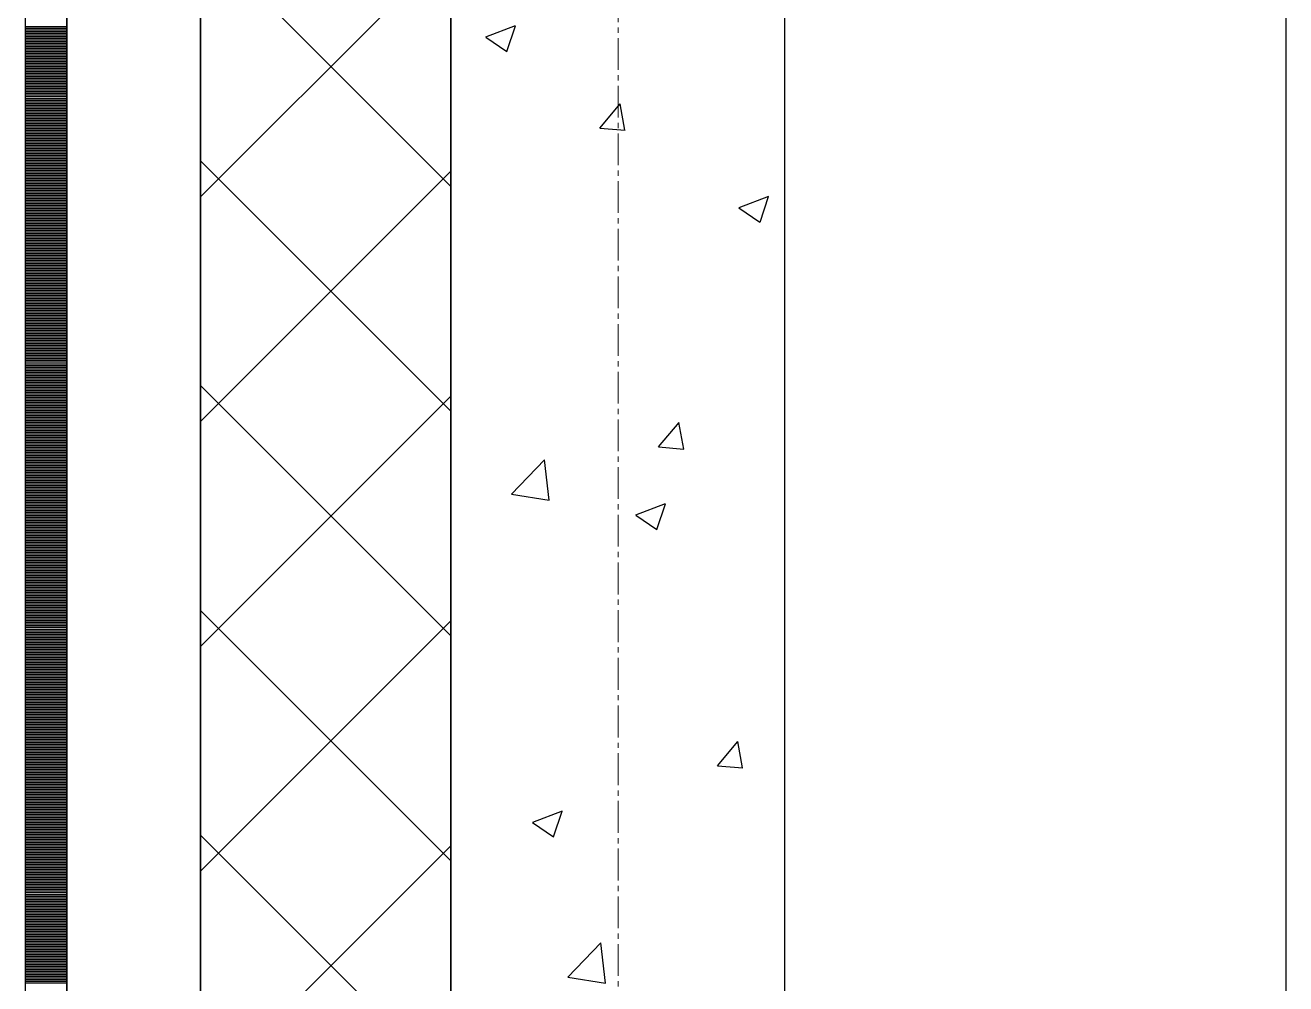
# Model space of a CAD drawing. Header units: millimetres. Extents: x -231292 to 573618, y -153144 to 564035.
# Drawn here: x 8548 to 9303, y 239870 to 240445 of the extents above; entities that cross this region are included whole.
import ezdxf

# ---------------------------------------------------------------- set-up
doc = ezdxf.new("R2010")
doc.units = ezdxf.units.MM
doc.linetypes.add('CENTER2', pattern=[28.575, 19.05, -3.175, 3.175, -3.175])
doc.layers.get('0').update_dxf_attribs({"color": 250})
for name, color, linetype, lineweight in [('АР_Стены ПЕНОблок', 250, 'Continuous', 20), ('АР_Тонкая', 250, 'Continuous', 5), ('АР_Утеплитель', 250, 'Continuous', 0), ('АР_Штриховка', 250, 'Continuous', 0), ('РД_Оси_100', 250, 'Continuous', 0)]:
    doc.layers.add(name, color=color, linetype=linetype, lineweight=lineweight)
doc.layers.add('КР_Балки-0.5', color=60, linetype='Continuous', lineweight=50, plot=False)

# ---------------------------------------------------------------- blocks, each defined once
blk = doc.blocks.new('оси_рен')
at = {"layer": 'РД_Оси_100', "color": 251, "linetype": 'CENTER2', "true_color": 0x636466}
blk.add_line((1195652.916, 135558.25), (1195652.916, 223268.25), dxfattribs=at)

msp = doc.modelspace()

# ---------------------------------------------------------------- linework, layer by layer
at = {"layer": 'АР_Стены ПЕНОблок', "color": 18, "linetype": 'Continuous', "lineweight": 25, "true_color": 0x000000}
for p, q in [((8803.243, 263866.253), (8803.243, 187666.253)), ((9003.243, 187666.253), (9003.243, 263866.253))]:
    msp.add_line(p, q, dxfattribs=at)
at = {"layer": 'АР_Тонкая', "color": 18, "linetype": 'Continuous', "lineweight": 25, "true_color": 0x000000}
for p, q in [((8548.243, 263866.253), (8548.243, 187666.253)), ((8573.243, 263866.253), (8573.243, 187666.253)), ((8573.243, 187666.253), (8573.243, 263866.253)), ((8653.243, 187666.253), (8653.243, 263866.253))]:
    msp.add_line(p, q, dxfattribs=at)
at = {"layer": 'АР_Утеплитель', "color": 18, "linetype": 'Continuous', "lineweight": 25, "true_color": 0x000000}
for p, q in [((8653.243, 263866.253), (8653.243, 187666.253)), ((8803.243, 187666.253), (8803.243, 263866.253))]:
    msp.add_line(p, q, dxfattribs=at)
at = {"layer": 'АР_Штриховка', "color": 18, "linetype": 'Continuous', "lineweight": 25, "true_color": 0x000000}
for p, q in [((8803.243, 240348.267), (8653.243, 240498.267)), ((8653.243, 240341.98), (8803.243, 240491.98)), ((8548.243, 240444.002), (8573.243, 240444.002)), ((8548.243, 240443.002), (8573.243, 240443.002)), ((8548.243, 240442.002), (8573.243, 240442.002)), ((8548.243, 240441.002), (8573.243, 240441.002)), ((8548.243, 240440.002), (8573.243, 240440.002)), ((8548.243, 240439.002), (8573.243, 240439.002)), ((8548.243, 240438.002), (8573.243, 240438.002)), ((8824.075, 240437.617), (8836.709, 240429.094)), ((8824.17, 240437.827), (8841.955, 240444.654)), ((8836.719, 240429.092), (8841.869, 240444.441)), ((8548.243, 240437.002), (8573.243, 240437.002)), ((8548.243, 240436.002), (8573.243, 240436.002)), ((8548.243, 240435.002), (8573.243, 240435.002)), ((8548.243, 240434.002), (8573.243, 240434.002)), ((8548.243, 240433.002), (8573.243, 240433.002)), ((8548.243, 240432.002), (8573.243, 240432.002)), ((8548.243, 240431.002), (8573.243, 240431.002)), ((8548.243, 240430.002), (8573.243, 240430.002)), ((8548.243, 240429.002), (8573.243, 240429.002)), ((8548.243, 240428.002), (8573.243, 240428.002)), ((8548.243, 240427.002), (8573.243, 240427.002)), ((8548.243, 240426.002), (8573.243, 240426.002)), ((8548.243, 240425.002), (8573.243, 240425.002)), ((8548.243, 240424.002), (8573.243, 240424.002)), ((8548.243, 240423.002), (8573.243, 240423.002)), ((8548.243, 240422.002), (8573.243, 240422.002)), ((8548.243, 240421.002), (8573.243, 240421.002)), ((8548.243, 240420.002), (8573.243, 240420.002)), ((8548.243, 240419.002), (8573.243, 240419.002)), ((8548.243, 240418.002), (8573.243, 240418.002)), ((8548.243, 240417.002), (8573.243, 240417.002)), ((8548.243, 240416.002), (8573.243, 240416.002)), ((8548.243, 240415.002), (8573.243, 240415.002)), ((8548.243, 240414.002), (8573.243, 240414.002)), ((8548.243, 240413.002), (8573.243, 240413.002)), ((8548.243, 240412.002), (8573.243, 240412.002)), ((8548.243, 240411.002), (8573.243, 240411.002)), ((8548.243, 240410.002), (8573.243, 240410.002)), ((8548.243, 240409.002), (8573.243, 240409.002)), ((8548.243, 240408.002), (8573.243, 240408.002)), ((8548.243, 240407.002), (8573.243, 240407.002)), ((8548.243, 240406.002), (8573.243, 240406.002)), ((8548.243, 240405.002), (8573.243, 240405.002)), ((8548.243, 240404.002), (8573.243, 240404.002)), ((8548.243, 240403.002), (8573.243, 240403.002)), ((8548.243, 240402.002), (8573.243, 240402.002)), ((8548.243, 240401.002), (8573.243, 240401.002)), ((8548.243, 240400.002), (8573.243, 240400.002)), ((8548.243, 240399.002), (8573.243, 240399.002)), ((8548.243, 240398.002), (8573.243, 240398.002)), ((8548.243, 240397.002), (8573.243, 240397.002)), ((8548.243, 240396.002), (8573.243, 240396.002)), ((8548.243, 240395.002), (8573.243, 240395.002)), ((8548.243, 240394.002), (8573.243, 240394.002)), ((8548.243, 240393.002), (8573.243, 240393.002)), ((8892.375, 240383.194), (8904.62, 240397.787)), ((8907.429, 240381.832), (8904.492, 240397.753)), ((8548.243, 240392.002), (8573.243, 240392.002)), ((8548.243, 240391.002), (8573.243, 240391.002)), ((8548.243, 240390.002), (8573.243, 240390.002)), ((8548.243, 240389.002), (8573.243, 240389.002)), ((8548.243, 240388.002), (8573.243, 240388.002)), ((8548.243, 240387.002), (8573.243, 240387.002)), ((8548.243, 240386.002), (8573.243, 240386.002)), ((8548.243, 240385.002), (8573.243, 240385.002)), ((8548.243, 240384.002), (8573.243, 240384.002)), ((8548.243, 240383.002), (8573.243, 240383.002)), ((8548.243, 240382.002), (8573.243, 240382.002)), ((8548.243, 240381.002), (8573.243, 240381.002)), ((8548.243, 240380.002), (8573.243, 240380.002)), ((8548.243, 240379.002), (8573.243, 240379.002)), ((8548.243, 240378.002), (8573.243, 240378.002)), ((8892.374, 240383.184), (8907.556, 240381.856)), ((8548.243, 240377.002), (8573.243, 240377.002)), ((8548.243, 240376.002), (8573.243, 240376.002)), ((8548.243, 240375.002), (8573.243, 240375.002)), ((8548.243, 240374.002), (8573.243, 240374.002)), ((8548.243, 240373.002), (8573.243, 240373.002)), ((8548.243, 240372.002), (8573.243, 240372.002)), ((8548.243, 240371.002), (8573.243, 240371.002)), ((8548.243, 240370.002), (8573.243, 240370.002)), ((8548.243, 240369.002), (8573.243, 240369.002)), ((8548.243, 240368.002), (8573.243, 240368.002)), ((8548.243, 240367.002), (8573.243, 240367.002)), ((8548.243, 240366.002), (8573.243, 240366.002)), ((8548.243, 240365.002), (8573.243, 240365.002)), ((8548.243, 240364.002), (8573.243, 240364.002)), ((8548.243, 240363.002), (8573.243, 240363.002)), ((8803.243, 240213.563), (8653.243, 240363.563)), ((8548.243, 240362.002), (8573.243, 240362.002)), ((8548.243, 240361.002), (8573.243, 240361.002)), ((8548.243, 240360.002), (8573.243, 240360.002)), ((8548.243, 240359.002), (8573.243, 240359.002)), ((8548.243, 240358.002), (8573.243, 240358.002)), ((8548.243, 240357.002), (8573.243, 240357.002)), ((8548.243, 240356.002), (8573.243, 240356.002)), ((8548.243, 240355.002), (8573.243, 240355.002)), ((8653.243, 240207.276), (8803.243, 240357.276)), ((8548.243, 240354.002), (8573.243, 240354.002)), ((8548.243, 240353.002), (8573.243, 240353.002)), ((8548.243, 240352.002), (8573.243, 240352.002)), ((8548.243, 240351.002), (8573.243, 240351.002)), ((8548.243, 240350.002), (8573.243, 240350.002)), ((8548.243, 240349.002), (8573.243, 240349.002)), ((8548.243, 240348.002), (8573.243, 240348.002)), ((8548.243, 240347.002), (8573.243, 240347.002)), ((8548.243, 240346.002), (8573.243, 240346.002)), ((8548.243, 240345.002), (8573.243, 240345.002)), ((8548.243, 240344.002), (8573.243, 240344.002)), ((8548.243, 240343.002), (8573.243, 240343.002)), ((8548.243, 240342.002), (8573.243, 240342.002)), ((8548.243, 240341.002), (8573.243, 240341.002)), ((8548.243, 240340.002), (8573.243, 240340.002)), ((8975.785, 240335.562), (8993.569, 240342.389)), ((8988.333, 240326.827), (8993.484, 240342.176)), ((8548.243, 240339.002), (8573.243, 240339.002)), ((8548.243, 240338.002), (8573.243, 240338.002)), ((8548.243, 240337.002), (8573.243, 240337.002)), ((8548.243, 240336.002), (8573.243, 240336.002)), ((8548.243, 240335.002), (8573.243, 240335.002)), ((8548.243, 240334.002), (8573.243, 240334.002)), ((8548.243, 240333.002), (8573.243, 240333.002)), ((8548.243, 240332.002), (8573.243, 240332.002)), ((8975.689, 240335.351), (8988.324, 240326.829)), ((8548.243, 240331.002), (8573.243, 240331.002)), ((8548.243, 240330.002), (8573.243, 240330.002)), ((8548.243, 240329.002), (8573.243, 240329.002)), ((8548.243, 240328.002), (8573.243, 240328.002)), ((8548.243, 240327.002), (8573.243, 240327.002)), ((8548.243, 240326.002), (8573.243, 240326.002)), ((8548.243, 240325.002), (8573.243, 240325.002)), ((8548.243, 240324.002), (8573.243, 240324.002)), ((8548.243, 240323.002), (8573.243, 240323.002)), ((8548.243, 240322.002), (8573.243, 240322.002)), ((8548.243, 240321.002), (8573.243, 240321.002)), ((8548.243, 240320.002), (8573.243, 240320.002)), ((8548.243, 240319.002), (8573.243, 240319.002)), ((8548.243, 240318.002), (8573.243, 240318.002)), ((8548.243, 240317.002), (8573.243, 240317.002)), ((8548.243, 240316.002), (8573.243, 240316.002)), ((8548.243, 240315.002), (8573.243, 240315.002)), ((8548.243, 240314.002), (8573.243, 240314.002)), ((8548.243, 240313.002), (8573.243, 240313.002)), ((8548.243, 240312.002), (8573.243, 240312.002)), ((8548.243, 240311.002), (8573.243, 240311.002)), ((8548.243, 240310.002), (8573.243, 240310.002)), ((8548.243, 240309.002), (8573.243, 240309.002)), ((8548.243, 240308.002), (8573.243, 240308.002)), ((8548.243, 240307.002), (8573.243, 240307.002)), ((8548.243, 240306.002), (8573.243, 240306.002)), ((8548.243, 240305.002), (8573.243, 240305.002)), ((8548.243, 240304.002), (8573.243, 240304.002)), ((8548.243, 240303.002), (8573.243, 240303.002)), ((8548.243, 240302.002), (8573.243, 240302.002)), ((8548.243, 240301.002), (8573.243, 240301.002)), ((8548.243, 240300.002), (8573.243, 240300.002)), ((8548.243, 240299.002), (8573.243, 240299.002)), ((8548.243, 240298.002), (8573.243, 240298.002)), ((8548.243, 240297.002), (8573.243, 240297.002)), ((8548.243, 240296.002), (8573.243, 240296.002)), ((8548.243, 240295.002), (8573.243, 240295.002)), ((8548.243, 240294.002), (8573.243, 240294.002)), ((8548.243, 240293.002), (8573.243, 240293.002)), ((8548.243, 240292.002), (8573.243, 240292.002)), ((8548.243, 240291.002), (8573.243, 240291.002)), ((8548.243, 240290.002), (8573.243, 240290.002)), ((8548.243, 240289.002), (8573.243, 240289.002)), ((8548.243, 240288.002), (8573.243, 240288.002)), ((8548.243, 240287.002), (8573.243, 240287.002)), ((8548.243, 240286.002), (8573.243, 240286.002)), ((8548.243, 240285.002), (8573.243, 240285.002)), ((8548.243, 240284.002), (8573.243, 240284.002)), ((8548.243, 240283.002), (8573.243, 240283.002)), ((8548.243, 240282.002), (8573.243, 240282.002)), ((8548.243, 240281.002), (8573.243, 240281.002)), ((8548.243, 240280.002), (8573.243, 240280.002)), ((8548.243, 240279.002), (8573.243, 240279.002)), ((8548.243, 240278.002), (8573.243, 240278.002)), ((8548.243, 240277.002), (8573.243, 240277.002)), ((8548.243, 240276.002), (8573.243, 240276.002)), ((8548.243, 240275.002), (8573.243, 240275.002)), ((8548.243, 240274.002), (8573.243, 240274.002)), ((8548.243, 240273.002), (8573.243, 240273.002)), ((8548.243, 240272.002), (8573.243, 240272.002)), ((8548.243, 240271.002), (8573.243, 240271.002)), ((8548.243, 240270.002), (8573.243, 240270.002)), ((8548.243, 240269.002), (8573.243, 240269.002)), ((8548.243, 240268.002), (8573.243, 240268.002)), ((8548.243, 240267.002), (8573.243, 240267.002)), ((8548.243, 240266.002), (8573.243, 240266.002)), ((8548.243, 240265.002), (8573.243, 240265.002)), ((8548.243, 240264.002), (8573.243, 240264.002)), ((8548.243, 240263.002), (8573.243, 240263.002)), ((8548.243, 240262.002), (8573.243, 240262.002)), ((8548.243, 240261.002), (8573.243, 240261.002)), ((8548.243, 240260.002), (8573.243, 240260.002)), ((8548.243, 240259.002), (8573.243, 240259.002)), ((8548.243, 240258.002), (8573.243, 240258.002)), ((8548.243, 240257.002), (8573.243, 240257.002)), ((8548.243, 240256.002), (8573.243, 240256.002)), ((8548.243, 240255.002), (8573.243, 240255.002)), ((8548.243, 240254.002), (8573.243, 240254.002)), ((8548.243, 240253.002), (8573.243, 240253.002)), ((8548.243, 240252.002), (8573.243, 240252.002)), ((8548.243, 240251.002), (8573.243, 240251.002)), ((8548.243, 240250.002), (8573.243, 240250.002)), ((8548.243, 240249.002), (8573.243, 240249.002)), ((8548.243, 240248.002), (8573.243, 240248.002)), ((8548.243, 240247.002), (8573.243, 240247.002)), ((8548.243, 240246.002), (8573.243, 240246.002)), ((8548.243, 240245.002), (8573.243, 240245.002)), ((8548.243, 240244.002), (8573.243, 240244.002)), ((8548.243, 240243.002), (8573.243, 240243.002)), ((8548.243, 240242.002), (8573.243, 240242.002)), ((8548.243, 240241.002), (8573.243, 240241.002)), ((8548.243, 240240.002), (8573.243, 240240.002)), ((8548.243, 240239.002), (8573.243, 240239.002)), ((8548.243, 240238.002), (8573.243, 240238.002)), ((8548.243, 240237.002), (8573.243, 240237.002)), ((8548.243, 240236.002), (8573.243, 240236.002)), ((8548.243, 240235.002), (8573.243, 240235.002)), ((8548.243, 240234.002), (8573.243, 240234.002)), ((8548.243, 240233.002), (8573.243, 240233.002)), ((8548.243, 240232.002), (8573.243, 240232.002)), ((8548.243, 240231.002), (8573.243, 240231.002)), ((8548.243, 240230.002), (8573.243, 240230.002)), ((8548.243, 240229.002), (8573.243, 240229.002)), ((8548.243, 240228.002), (8573.243, 240228.002)), ((8548.243, 240227.002), (8573.243, 240227.002)), ((8803.243, 240078.859), (8653.243, 240228.859)), ((8548.243, 240226.002), (8573.243, 240226.002)), ((8548.243, 240225.002), (8573.243, 240225.002)), ((8548.243, 240224.002), (8573.243, 240224.002)), ((8548.243, 240223.002), (8573.243, 240223.002)), ((8548.243, 240222.002), (8573.243, 240222.002)), ((8548.243, 240221.002), (8573.243, 240221.002)), ((8548.243, 240220.002), (8573.243, 240220.002)), ((8548.243, 240219.002), (8573.243, 240219.002)), ((8653.243, 240072.572), (8803.243, 240222.572)), ((8548.243, 240218.002), (8573.243, 240218.002)), ((8548.243, 240217.002), (8573.243, 240217.002)), ((8548.243, 240216.002), (8573.243, 240216.002)), ((8548.243, 240215.002), (8573.243, 240215.002)), ((8548.243, 240214.002), (8573.243, 240214.002)), ((8548.243, 240213.002), (8573.243, 240213.002)), ((8548.243, 240212.002), (8573.243, 240212.002)), ((8548.243, 240211.002), (8573.243, 240211.002)), ((8548.243, 240210.002), (8573.243, 240210.002)), ((8548.243, 240209.002), (8573.243, 240209.002)), ((8548.243, 240208.002), (8573.243, 240208.002)), ((8548.243, 240207.002), (8573.243, 240207.002)), ((8548.243, 240206.002), (8573.243, 240206.002)), ((8548.243, 240205.002), (8573.243, 240205.002)), ((8548.243, 240204.002), (8573.243, 240204.002)), ((8927.619, 240192.137), (8939.864, 240206.73)), ((8942.672, 240190.775), (8939.735, 240206.696)), ((8548.243, 240203.002), (8573.243, 240203.002)), ((8548.243, 240202.002), (8573.243, 240202.002)), ((8548.243, 240201.002), (8573.243, 240201.002)), ((8548.243, 240200.002), (8573.243, 240200.002)), ((8548.243, 240199.002), (8573.243, 240199.002)), ((8548.243, 240198.002), (8573.243, 240198.002)), ((8548.243, 240197.002), (8573.243, 240197.002)), ((8548.243, 240196.002), (8573.243, 240196.002)), ((8548.243, 240195.002), (8573.243, 240195.002)), ((8548.243, 240194.002), (8573.243, 240194.002)), ((8548.243, 240193.002), (8573.243, 240193.002)), ((8548.243, 240192.002), (8573.243, 240192.002)), ((8548.243, 240191.002), (8573.243, 240191.002)), ((8548.243, 240190.002), (8573.243, 240190.002)), ((8548.243, 240189.002), (8573.243, 240189.002)), ((8927.618, 240192.127), (8942.8, 240190.799)), ((8548.243, 240188.002), (8573.243, 240188.002)), ((8548.243, 240187.002), (8573.243, 240187.002)), ((8548.243, 240186.002), (8573.243, 240186.002)), ((8548.243, 240185.002), (8573.243, 240185.002)), ((8548.243, 240184.002), (8573.243, 240184.002)), ((8548.243, 240183.002), (8573.243, 240183.002)), ((8548.243, 240182.002), (8573.243, 240182.002)), ((8548.243, 240181.002), (8573.243, 240181.002)), ((8839.498, 240163.748), (8859.282, 240184.367)), ((8862.074, 240160.243), (8859.268, 240184.365)), ((8548.243, 240180.002), (8573.243, 240180.002)), ((8548.243, 240179.002), (8573.243, 240179.002)), ((8548.243, 240178.002), (8573.243, 240178.002)), ((8548.243, 240177.002), (8573.243, 240177.002)), ((8548.243, 240176.002), (8573.243, 240176.002)), ((8548.243, 240175.002), (8573.243, 240175.002)), ((8548.243, 240174.002), (8573.243, 240174.002)), ((8548.243, 240173.002), (8573.243, 240173.002)), ((8548.243, 240172.002), (8573.243, 240172.002)), ((8548.243, 240171.002), (8573.243, 240171.002)), ((8548.243, 240170.002), (8573.243, 240170.002)), ((8548.243, 240169.002), (8573.243, 240169.002)), ((8548.243, 240168.002), (8573.243, 240168.002)), ((8548.243, 240167.002), (8573.243, 240167.002)), ((8548.243, 240166.002), (8573.243, 240166.002)), ((8548.243, 240165.002), (8573.243, 240165.002)), ((8548.243, 240164.002), (8573.243, 240164.002)), ((8548.243, 240163.002), (8573.243, 240163.002)), ((8548.243, 240162.002), (8573.243, 240162.002)), ((8548.243, 240161.002), (8573.243, 240161.002)), ((8548.243, 240160.002), (8573.243, 240160.002)), ((8548.243, 240159.002), (8573.243, 240159.002)), ((8839.488, 240163.77), (8862.078, 240160.267)), ((8913.983, 240151.374), (8931.767, 240158.201)), ((8548.243, 240158.002), (8573.243, 240158.002)), ((8548.243, 240157.002), (8573.243, 240157.002)), ((8548.243, 240156.002), (8573.243, 240156.002)), ((8548.243, 240155.002), (8573.243, 240155.002)), ((8548.243, 240154.002), (8573.243, 240154.002)), ((8548.243, 240153.002), (8573.243, 240153.002)), ((8548.243, 240152.002), (8573.243, 240152.002)), ((8548.243, 240151.002), (8573.243, 240151.002)), ((8913.887, 240151.163), (8926.522, 240142.641)), ((8926.531, 240142.639), (8931.682, 240157.988)), ((8548.243, 240150.002), (8573.243, 240150.002)), ((8548.243, 240149.002), (8573.243, 240149.002)), ((8548.243, 240148.002), (8573.243, 240148.002)), ((8548.243, 240147.002), (8573.243, 240147.002)), ((8548.243, 240146.002), (8573.243, 240146.002)), ((8548.243, 240145.002), (8573.243, 240145.002)), ((8548.243, 240144.002), (8573.243, 240144.002)), ((8548.243, 240143.002), (8573.243, 240143.002)), ((8548.243, 240142.002), (8573.243, 240142.002)), ((8548.243, 240141.002), (8573.243, 240141.002)), ((8548.243, 240140.002), (8573.243, 240140.002)), ((8548.243, 240139.002), (8573.243, 240139.002)), ((8548.243, 240138.002), (8573.243, 240138.002)), ((8548.243, 240137.002), (8573.243, 240137.002)), ((8548.243, 240136.002), (8573.243, 240136.002)), ((8548.243, 240135.002), (8573.243, 240135.002)), ((8548.243, 240134.002), (8573.243, 240134.002)), ((8548.243, 240133.002), (8573.243, 240133.002)), ((8548.243, 240132.002), (8573.243, 240132.002)), ((8548.243, 240131.002), (8573.243, 240131.002)), ((8548.243, 240130.002), (8573.243, 240130.002)), ((8548.243, 240129.002), (8573.243, 240129.002)), ((8548.243, 240128.002), (8573.243, 240128.002)), ((8548.243, 240127.002), (8573.243, 240127.002)), ((8548.243, 240126.002), (8573.243, 240126.002)), ((8548.243, 240125.002), (8573.243, 240125.002)), ((8548.243, 240124.002), (8573.243, 240124.002)), ((8548.243, 240123.002), (8573.243, 240123.002)), ((8548.243, 240122.002), (8573.243, 240122.002)), ((8548.243, 240121.002), (8573.243, 240121.002)), ((8548.243, 240120.002), (8573.243, 240120.002)), ((8548.243, 240119.002), (8573.243, 240119.002)), ((8548.243, 240118.002), (8573.243, 240118.002)), ((8548.243, 240117.002), (8573.243, 240117.002)), ((8548.243, 240116.002), (8573.243, 240116.002)), ((8548.243, 240115.002), (8573.243, 240115.002)), ((8548.243, 240114.002), (8573.243, 240114.002)), ((8548.243, 240113.002), (8573.243, 240113.002)), ((8548.243, 240112.002), (8573.243, 240112.002)), ((8548.243, 240111.002), (8573.243, 240111.002)), ((8548.243, 240110.002), (8573.243, 240110.002)), ((8548.243, 240109.002), (8573.243, 240109.002)), ((8548.243, 240108.002), (8573.243, 240108.002)), ((8548.243, 240107.002), (8573.243, 240107.002)), ((8548.243, 240106.002), (8573.243, 240106.002)), ((8548.243, 240105.002), (8573.243, 240105.002)), ((8548.243, 240104.002), (8573.243, 240104.002)), ((8548.243, 240103.002), (8573.243, 240103.002)), ((8548.243, 240102.002), (8573.243, 240102.002)), ((8548.243, 240101.002), (8573.243, 240101.002)), ((8548.243, 240100.002), (8573.243, 240100.002)), ((8548.243, 240099.002), (8573.243, 240099.002)), ((8548.243, 240098.002), (8573.243, 240098.002)), ((8548.243, 240097.002), (8573.243, 240097.002)), ((8548.243, 240096.002), (8573.243, 240096.002)), ((8548.243, 240095.002), (8573.243, 240095.002)), ((8548.243, 240094.002), (8573.243, 240094.002)), ((8548.243, 240093.002), (8573.243, 240093.002)), ((8548.243, 240092.002), (8573.243, 240092.002)), ((8548.243, 240091.002), (8573.243, 240091.002)), ((8803.243, 239944.155), (8653.243, 240094.155)), ((8548.243, 240090.002), (8573.243, 240090.002)), ((8548.243, 240089.002), (8573.243, 240089.002)), ((8548.243, 240088.002), (8573.243, 240088.002)), ((8548.243, 240087.002), (8573.243, 240087.002)), ((8548.243, 240086.002), (8573.243, 240086.002)), ((8548.243, 240085.002), (8573.243, 240085.002)), ((8548.243, 240084.002), (8573.243, 240084.002)), ((8548.243, 240083.002), (8573.243, 240083.002)), ((8653.243, 239937.868), (8803.243, 240087.868)), ((8548.243, 240082.002), (8573.243, 240082.002)), ((8548.243, 240081.002), (8573.243, 240081.002)), ((8548.243, 240080.002), (8573.243, 240080.002)), ((8548.243, 240079.002), (8573.243, 240079.002)), ((8548.243, 240078.002), (8573.243, 240078.002)), ((8548.243, 240077.002), (8573.243, 240077.002)), ((8548.243, 240076.002), (8573.243, 240076.002)), ((8548.243, 240075.002), (8573.243, 240075.002)), ((8548.243, 240074.002), (8573.243, 240074.002)), ((8548.243, 240073.002), (8573.243, 240073.002)), ((8548.243, 240072.002), (8573.243, 240072.002)), ((8548.243, 240071.002), (8573.243, 240071.002)), ((8548.243, 240070.002), (8573.243, 240070.002)), ((8548.243, 240069.002), (8573.243, 240069.002)), ((8548.243, 240068.002), (8573.243, 240068.002)), ((8548.243, 240067.002), (8573.243, 240067.002)), ((8548.243, 240066.002), (8573.243, 240066.002)), ((8548.243, 240065.002), (8573.243, 240065.002)), ((8548.243, 240064.002), (8573.243, 240064.002)), ((8548.243, 240063.002), (8573.243, 240063.002)), ((8548.243, 240062.002), (8573.243, 240062.002)), ((8548.243, 240061.002), (8573.243, 240061.002)), ((8548.243, 240060.002), (8573.243, 240060.002)), ((8548.243, 240059.002), (8573.243, 240059.002)), ((8548.243, 240058.002), (8573.243, 240058.002)), ((8548.243, 240057.002), (8573.243, 240057.002)), ((8548.243, 240056.002), (8573.243, 240056.002)), ((8548.243, 240055.002), (8573.243, 240055.002)), ((8548.243, 240054.002), (8573.243, 240054.002)), ((8548.243, 240053.002), (8573.243, 240053.002)), ((8548.243, 240052.002), (8573.243, 240052.002)), ((8548.243, 240051.002), (8573.243, 240051.002)), ((8548.243, 240050.002), (8573.243, 240050.002)), ((8548.243, 240049.002), (8573.243, 240049.002)), ((8548.243, 240048.002), (8573.243, 240048.002)), ((8548.243, 240047.002), (8573.243, 240047.002)), ((8548.243, 240046.002), (8573.243, 240046.002)), ((8548.243, 240045.002), (8573.243, 240045.002)), ((8548.243, 240044.002), (8573.243, 240044.002)), ((8548.243, 240043.002), (8573.243, 240043.002)), ((8548.243, 240042.002), (8573.243, 240042.002)), ((8548.243, 240041.002), (8573.243, 240041.002)), ((8548.243, 240040.002), (8573.243, 240040.002)), ((8548.243, 240039.002), (8573.243, 240039.002)), ((8548.243, 240038.002), (8573.243, 240038.002)), ((8548.243, 240037.002), (8573.243, 240037.002)), ((8548.243, 240036.002), (8573.243, 240036.002)), ((8548.243, 240035.002), (8573.243, 240035.002)), ((8548.243, 240034.002), (8573.243, 240034.002)), ((8548.243, 240033.002), (8573.243, 240033.002)), ((8548.243, 240032.002), (8573.243, 240032.002)), ((8548.243, 240031.002), (8573.243, 240031.002)), ((8548.243, 240030.002), (8573.243, 240030.002)), ((8548.243, 240029.002), (8573.243, 240029.002)), ((8548.243, 240028.002), (8573.243, 240028.002)), ((8548.243, 240027.002), (8573.243, 240027.002)), ((8548.243, 240026.002), (8573.243, 240026.002)), ((8548.243, 240025.002), (8573.243, 240025.002)), ((8548.243, 240024.002), (8573.243, 240024.002)), ((8548.243, 240023.002), (8573.243, 240023.002)), ((8548.243, 240022.002), (8573.243, 240022.002)), ((8548.243, 240021.002), (8573.243, 240021.002)), ((8548.243, 240020.002), (8573.243, 240020.002)), ((8548.243, 240019.002), (8573.243, 240019.002)), ((8548.243, 240018.002), (8573.243, 240018.002)), ((8548.243, 240017.002), (8573.243, 240017.002)), ((8548.243, 240016.002), (8573.243, 240016.002)), ((8548.243, 240015.002), (8573.243, 240015.002)), ((8962.862, 240001.08), (8975.107, 240015.673)), ((8977.915, 239999.718), (8974.978, 240015.639)), ((8548.243, 240014.002), (8573.243, 240014.002)), ((8548.243, 240013.002), (8573.243, 240013.002)), ((8548.243, 240012.002), (8573.243, 240012.002)), ((8548.243, 240011.002), (8573.243, 240011.002)), ((8548.243, 240010.002), (8573.243, 240010.002)), ((8548.243, 240009.002), (8573.243, 240009.002)), ((8548.243, 240008.002), (8573.243, 240008.002)), ((8548.243, 240007.002), (8573.243, 240007.002)), ((8548.243, 240006.002), (8573.243, 240006.002)), ((8548.243, 240005.002), (8573.243, 240005.002)), ((8548.243, 240004.002), (8573.243, 240004.002)), ((8548.243, 240003.002), (8573.243, 240003.002)), ((8548.243, 240002.002), (8573.243, 240002.002)), ((8548.243, 240001.002), (8573.243, 240001.002)), ((8548.243, 240000.002), (8573.243, 240000.002)), ((8962.861, 240001.07), (8978.043, 239999.742)), ((8548.243, 239999.002), (8573.243, 239999.002)), ((8548.243, 239998.002), (8573.243, 239998.002)), ((8548.243, 239997.002), (8573.243, 239997.002)), ((8548.243, 239996.002), (8573.243, 239996.002)), ((8548.243, 239995.002), (8573.243, 239995.002)), ((8548.243, 239994.002), (8573.243, 239994.002)), ((8548.243, 239993.002), (8573.243, 239993.002)), ((8548.243, 239992.002), (8573.243, 239992.002)), ((8548.243, 239991.002), (8573.243, 239991.002)), ((8548.243, 239990.002), (8573.243, 239990.002)), ((8548.243, 239989.002), (8573.243, 239989.002)), ((8548.243, 239988.002), (8573.243, 239988.002)), ((8548.243, 239987.002), (8573.243, 239987.002)), ((8548.243, 239986.002), (8573.243, 239986.002)), ((8548.243, 239985.002), (8573.243, 239985.002)), ((8548.243, 239984.002), (8573.243, 239984.002)), ((8548.243, 239983.002), (8573.243, 239983.002)), ((8548.243, 239982.002), (8573.243, 239982.002)), ((8548.243, 239981.002), (8573.243, 239981.002)), ((8548.243, 239980.002), (8573.243, 239980.002)), ((8548.243, 239979.002), (8573.243, 239979.002)), ((8548.243, 239978.002), (8573.243, 239978.002)), ((8548.243, 239977.002), (8573.243, 239977.002)), ((8548.243, 239976.002), (8573.243, 239976.002)), ((8548.243, 239975.002), (8573.243, 239975.002)), ((8548.243, 239974.002), (8573.243, 239974.002)), ((8548.243, 239973.002), (8573.243, 239973.002)), ((8548.243, 239972.002), (8573.243, 239972.002)), ((8548.243, 239971.002), (8573.243, 239971.002)), ((8548.243, 239970.002), (8573.243, 239970.002)), ((8852.18, 239967.186), (8869.965, 239974.013)), ((8864.729, 239958.451), (8869.88, 239973.8)), ((8548.243, 239969.002), (8573.243, 239969.002)), ((8548.243, 239968.002), (8573.243, 239968.002)), ((8548.243, 239967.002), (8573.243, 239967.002)), ((8548.243, 239966.002), (8573.243, 239966.002)), ((8548.243, 239965.002), (8573.243, 239965.002)), ((8548.243, 239964.002), (8573.243, 239964.002)), ((8548.243, 239963.002), (8573.243, 239963.002)), ((8548.243, 239962.002), (8573.243, 239962.002)), ((8852.085, 239966.975), (8864.72, 239958.453)), ((8548.243, 239961.002), (8573.243, 239961.002)), ((8548.243, 239960.002), (8573.243, 239960.002)), ((8548.243, 239959.002), (8573.243, 239959.002)), ((8548.243, 239958.002), (8573.243, 239958.002)), ((8548.243, 239957.002), (8573.243, 239957.002)), ((8548.243, 239956.002), (8573.243, 239956.002)), ((8548.243, 239955.002), (8573.243, 239955.002)), ((8803.243, 239809.451), (8653.243, 239959.451)), ((8548.243, 239954.002), (8573.243, 239954.002)), ((8548.243, 239953.002), (8573.243, 239953.002)), ((8548.243, 239952.002), (8573.243, 239952.002)), ((8548.243, 239951.002), (8573.243, 239951.002)), ((8548.243, 239950.002), (8573.243, 239950.002)), ((8548.243, 239949.002), (8573.243, 239949.002)), ((8548.243, 239948.002), (8573.243, 239948.002)), ((8548.243, 239947.002), (8573.243, 239947.002)), ((8653.243, 239803.164), (8803.243, 239953.164)), ((8548.243, 239946.002), (8573.243, 239946.002)), ((8548.243, 239945.002), (8573.243, 239945.002)), ((8548.243, 239944.002), (8573.243, 239944.002)), ((8548.243, 239943.002), (8573.243, 239943.002)), ((8548.243, 239942.002), (8573.243, 239942.002)), ((8548.243, 239941.002), (8573.243, 239941.002)), ((8548.243, 239940.002), (8573.243, 239940.002)), ((8548.243, 239939.002), (8573.243, 239939.002)), ((8548.243, 239938.002), (8573.243, 239938.002)), ((8548.243, 239937.002), (8573.243, 239937.002)), ((8548.243, 239936.002), (8573.243, 239936.002)), ((8548.243, 239935.002), (8573.243, 239935.002)), ((8548.243, 239934.002), (8573.243, 239934.002)), ((8548.243, 239933.002), (8573.243, 239933.002)), ((8548.243, 239932.002), (8573.243, 239932.002)), ((8548.243, 239931.002), (8573.243, 239931.002)), ((8548.243, 239930.002), (8573.243, 239930.002)), ((8548.243, 239929.002), (8573.243, 239929.002)), ((8548.243, 239928.002), (8573.243, 239928.002)), ((8548.243, 239927.002), (8573.243, 239927.002)), ((8548.243, 239926.002), (8573.243, 239926.002)), ((8548.243, 239925.002), (8573.243, 239925.002)), ((8548.243, 239924.002), (8573.243, 239924.002)), ((8548.243, 239923.002), (8573.243, 239923.002)), ((8548.243, 239922.002), (8573.243, 239922.002)), ((8548.243, 239921.002), (8573.243, 239921.002)), ((8548.243, 239920.002), (8573.243, 239920.002)), ((8548.243, 239919.002), (8573.243, 239919.002)), ((8548.243, 239918.002), (8573.243, 239918.002)), ((8548.243, 239917.002), (8573.243, 239917.002)), ((8548.243, 239916.002), (8573.243, 239916.002)), ((8548.243, 239915.002), (8573.243, 239915.002)), ((8548.243, 239914.002), (8573.243, 239914.002)), ((8548.243, 239913.002), (8573.243, 239913.002)), ((8548.243, 239912.002), (8573.243, 239912.002)), ((8548.243, 239911.002), (8573.243, 239911.002)), ((8548.243, 239910.002), (8573.243, 239910.002)), ((8548.243, 239909.002), (8573.243, 239909.002)), ((8548.243, 239908.002), (8573.243, 239908.002)), ((8548.243, 239907.002), (8573.243, 239907.002)), ((8548.243, 239906.002), (8573.243, 239906.002)), ((8548.243, 239905.002), (8573.243, 239905.002)), ((8548.243, 239904.002), (8573.243, 239904.002)), ((8548.243, 239903.002), (8573.243, 239903.002)), ((8548.243, 239902.002), (8573.243, 239902.002)), ((8548.243, 239901.002), (8573.243, 239901.002)), ((8548.243, 239900.002), (8573.243, 239900.002)), ((8548.243, 239899.002), (8573.243, 239899.002)), ((8548.243, 239898.002), (8573.243, 239898.002)), ((8548.243, 239897.002), (8573.243, 239897.002)), ((8548.243, 239896.002), (8573.243, 239896.002)), ((8548.243, 239895.002), (8573.243, 239895.002)), ((8548.243, 239894.002), (8573.243, 239894.002)), ((8873.173, 239874.28), (8892.957, 239894.899)), ((8895.749, 239870.775), (8892.943, 239894.897)), ((8548.243, 239893.002), (8573.243, 239893.002)), ((8548.243, 239892.002), (8573.243, 239892.002)), ((8548.243, 239891.002), (8573.243, 239891.002)), ((8548.243, 239890.002), (8573.243, 239890.002)), ((8548.243, 239889.002), (8573.243, 239889.002)), ((8548.243, 239888.002), (8573.243, 239888.002)), ((8548.243, 239887.002), (8573.243, 239887.002)), ((8548.243, 239886.002), (8573.243, 239886.002)), ((8548.243, 239885.002), (8573.243, 239885.002)), ((8548.243, 239884.002), (8573.243, 239884.002)), ((8548.243, 239883.002), (8573.243, 239883.002)), ((8548.243, 239882.002), (8573.243, 239882.002)), ((8548.243, 239881.002), (8573.243, 239881.002)), ((8548.243, 239880.002), (8573.243, 239880.002)), ((8548.243, 239879.002), (8573.243, 239879.002)), ((8548.243, 239878.002), (8573.243, 239878.002)), ((8548.243, 239877.002), (8573.243, 239877.002)), ((8548.243, 239876.002), (8573.243, 239876.002)), ((8548.243, 239875.002), (8573.243, 239875.002)), ((8548.243, 239874.002), (8573.243, 239874.002)), ((8548.243, 239873.002), (8573.243, 239873.002)), ((8548.243, 239872.002), (8573.243, 239872.002)), ((8873.163, 239874.302), (8895.753, 239870.799)), ((8548.243, 239871.002), (8573.243, 239871.002))]:
    msp.add_line(p, q, dxfattribs=at)
at = {"layer": 'КР_Балки-0.5', "color": 18, "lineweight": 25, "ltscale": 200, "true_color": 0x000000}
for p, q in [((8803.244, 237366.253), (8803.244, 263866.253)), ((9303.244, 263866.253), (9303.244, 237366.253))]:
    msp.add_line(p, q, dxfattribs=at)

# ---------------------------------------------------------------- block references
at = {"rotation": 359.999868838025}
msp.add_blockref('оси_рен', (-1186750.035, 50655.808), dxfattribs=at)

doc.saveas('drawing.dxf')
